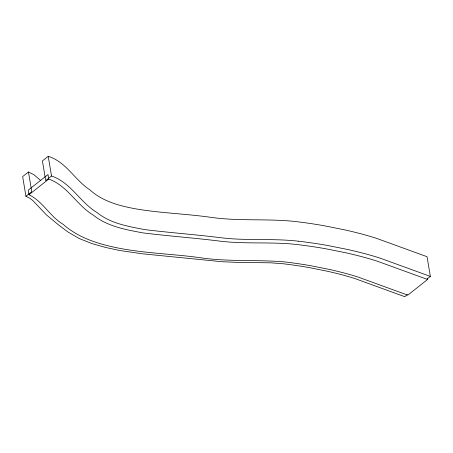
<?xml version="1.0" encoding="UTF-8"?>
<svg xmlns="http://www.w3.org/2000/svg" width="453" height="453" viewBox="0 0 453 453"><rect width="100%" height="100%" fill="white"/><g stroke="black" fill="none" stroke-linecap="round" stroke-linejoin="round"><path stroke-width="0.68" d="M40.821 180.639L34.02 174.773L28.465 171.987L22.65 176.596L25.946 196.296L29.926 198.312L32.865 200.577L46.399 214.869L59.02 225.294L68.007 232.032L79.139 238.51L92.055 243.629L105.645 247.474L119.467 250.464L142.389 253.805L222.417 261.76L239.512 262.451L270.656 262.808L283.034 263.748A327.117 180.073 -9.5 0 1 308.753 267.513L327.038 271.166A349.557 192.423 -9.5 0 1 338.787 273.969A244.711 134.711 -9.5 0 1 355.339 278.708L404.772 296.692L407.411 294.597M427.179 278.918L430.35 276.404L427.054 256.709L376.681 238.403A285.011 156.891 -9.5 0 0 357.576 232.938A389.88 214.62 -9.5 0 0 344.467 229.807L323.991 225.719A367.604 202.361 -9.5 0 0 295.09 221.489C267.157 218.476 238.918 221.353 211.041 217.361C185.968 213.742 160.526 213.142 135.566 208.827C119.252 205.838 102.469 201.336 89.904 189.875C74.768 180.062 66.234 161.868 48.228 156.308L42.412 160.917L45.708 180.617L51.523 176.007C70.838 182.502 80.119 202.355 97.05 212.582C110.521 223.476 128.125 226.443 144.66 229.586C170.124 232.746 195.747 234.586 221.217 237.768C246.845 240.934 272.757 238.221 298.385 241.189M25.946 196.296L31.761 191.681L28.465 171.987M48.743 179.071L47.984 174.524L28.216 190.203L28.981 194.745L48.743 179.071C67.554 185.685 76.648 205.192 93.346 215.164C107.338 226.449 125.583 229.626 142.757 232.865C168.357 236.07 194.116 237.899 219.722 241.104C245.305 244.286 271.177 241.602 296.772 244.507A363 199.824 -9.5 0 1 325.305 248.686L345.537 252.723A385.293 212.095 -9.5 0 1 358.493 255.82A280.43 154.371 -9.5 0 1 377.304 261.2L427.57 279.467L427.355 278.17M427.57 279.467L407.802 295.146L358.266 277.123A249.286 137.231 -9.5 0 0 341.42 272.304A354.138 194.949 -9.5 0 0 329.518 269.461L310.985 265.758A331.721 182.604 -9.5 0 0 284.909 261.942C257.106 259.495 229.042 261.885 201.325 257.87C174.898 254.082 148.08 253.504 121.8 248.725C100.809 244.846 79.377 238.68 63.035 224.263C49.892 216.443 42.775 201.342 28.981 194.745M430.35 276.404L379.976 258.102A285.011 156.891 -9.5 0 0 360.871 252.638A389.88 214.62 -9.5 0 0 347.762 249.507L327.287 245.418A367.604 202.361 -9.5 0 0 298.385 241.189M48.228 156.308L51.523 176.007"/></g></svg>
